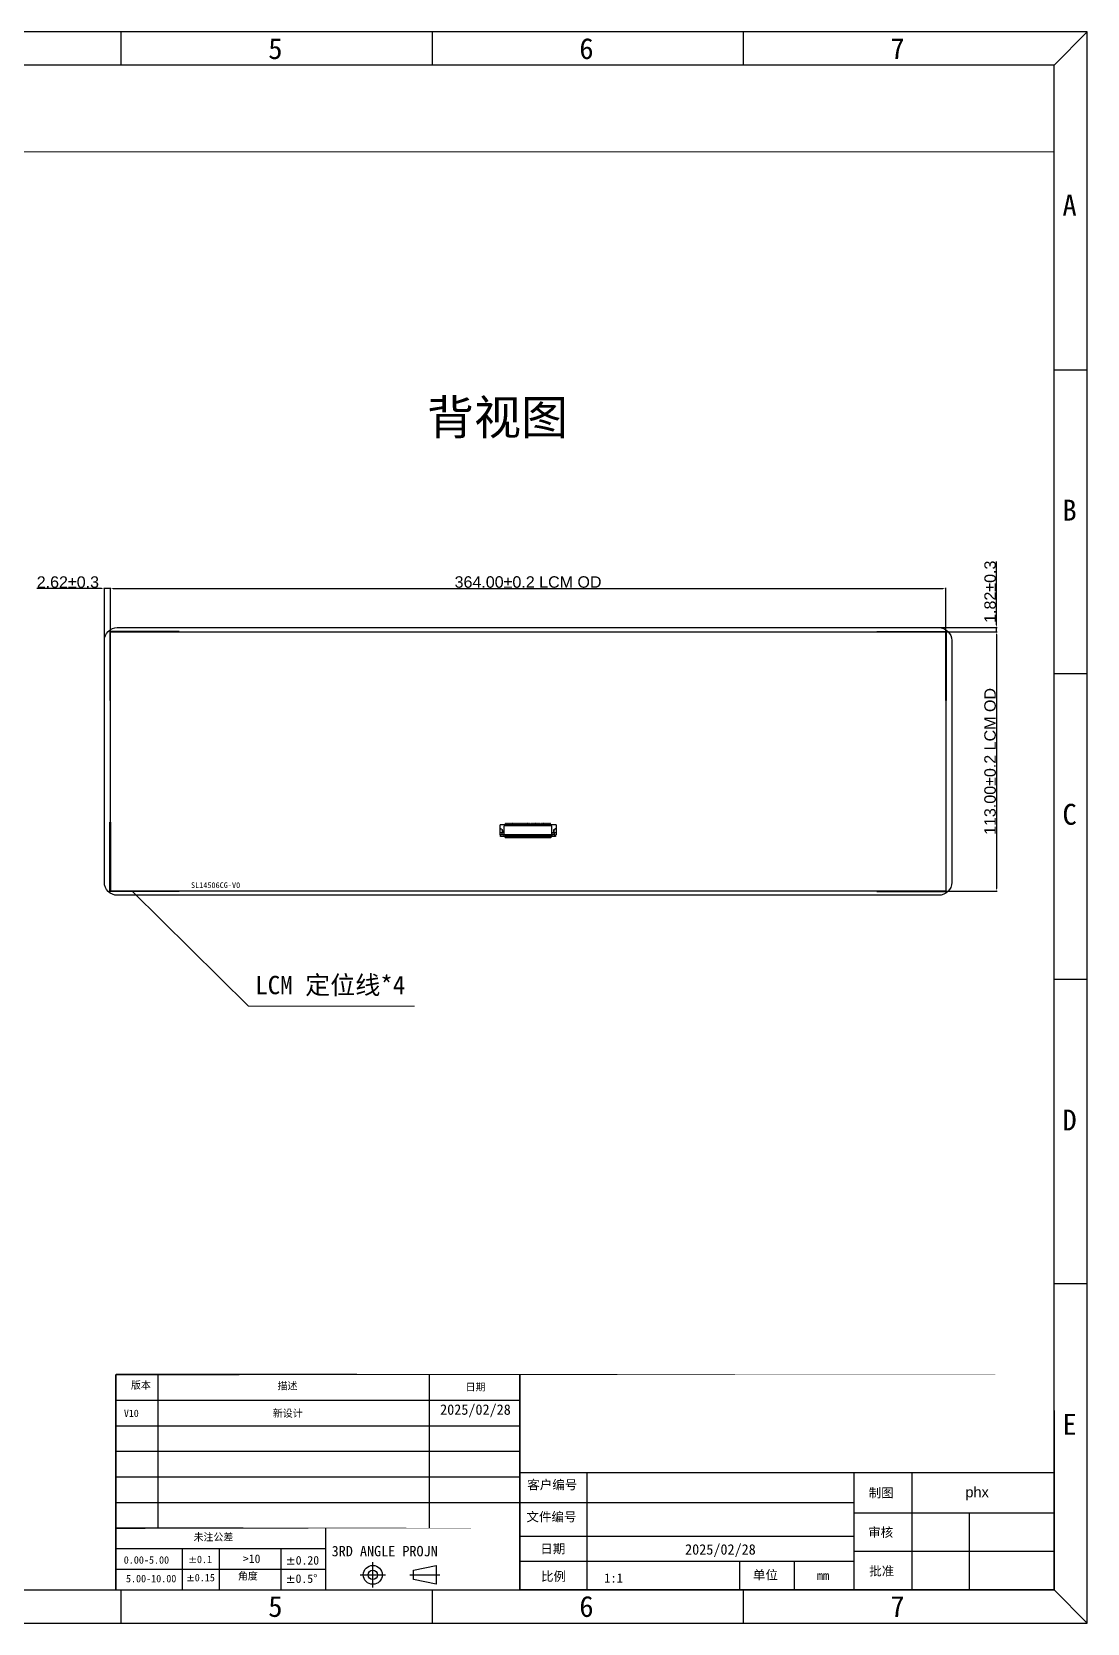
# Model space of a CAD drawing. Header units: inches. Extents: x 10691 to 11737, y -5872 to -5178.
# Drawn here: x 11277 to 11737, y -5872 to -5178 of the extents above; entities that cross this region are included whole.
import ezdxf

# ---------------------------------------------------------------- set-up
doc = ezdxf.new("R2010")
doc.units = ezdxf.units.IN
doc.header["$LTSCALE"] = 1.21
doc.header["$MEASUREMENT"] = 0
doc.header["$PDMODE"] = 3
doc.header["$PDSIZE"] = 0.3125
doc.layers.get('0').update_dxf_attribs({"linetype": 'CONTINUOUS'})
doc.layers.get('Defpoints').update_dxf_attribs({"linetype": 'CONTINUOUS'})
doc.layers.add('DIM', color=4, linetype='CONTINUOUS', lineweight=5)
for name, color, linetype in [('LCM', 1, 'CONTINUOUS'), ('LENS', 6, 'CONTINUOUS'), ('图形外框', 7, 'CONTINUOUS')]:
    doc.layers.add(name, color=color, linetype=linetype)
doc.styles.add('Arial', font='')
doc.styles.add('TITLE', font='')
doc.styles.add('宋体', font='simsun.ttc', dxfattribs={"height": 2.5})
doc.styles.get('Arial').set_extended_font_data('Arial')
doc.styles.get('TITLE').set_extended_font_data('Dutch801 Rm BT', bold=True)
doc.dimstyles.new('ISO-25$0', dxfattribs={"dimtxt": 5, "dimasz": 1.2, "dimexe": 0.3, "dimexo": 0.1, "dimgap": 0.2, "dimtad": 1, "dimzin": 1, "dimdsep": 46, "dimtxsty": 'Arial', "dimcen": 0.5, "dimadec": 0, "dimazin": 0, "dimtp": 1.2, "dimtm": 1.2, "dimtfac": 1, "dimtmove": 0, "dimatfit": 3, "dimfxl": 1, "dimtolj": 1, "dimarcsym": 0})
doc.dimstyles.new('ISO-25$7', dxfattribs={"dimscale": 0.5, "dimtxt": 4, "dimasz": 2, "dimexe": 1.25, "dimexo": 0.625, "dimtad": 0, "dimzin": 1, "dimdsep": 46, "dimtxsty": 'TITLE', "dimcen": 0, "dimclrd": 7, "dimclre": 256, "dimclrt": 7, "dimadec": 0, "dimazin": 0, "dimtfac": 1, "dimtmove": 0, "dimatfit": 0, "dimfxl": 1.25, "dimtolj": 1, "dimlwd": 9, "dimlwe": 9, "dimarcsym": 0})

# ---------------------------------------------------------------- blocks, each defined once
blk = doc.blocks.new('*D21')
at = {"layer": 'Defpoints', "color": 0}
for p in [(11675.53, -5420.84), (11311.53, -5439.71), (11675.53, -5439.71)]:
    blk.add_point(p, dxfattribs=at)
at = {"layer": 'DIM', "color": 0, "lineweight": -2}
for p, q in [((11311.53, -5439.61), (11311.53, -5420.54)), ((11312.73, -5420.84), (11674.33, -5420.84)), ((11675.53, -5439.61), (11675.53, -5420.54))]:
    blk.add_line(p, q, dxfattribs=at)
at = {"layer": 'DIM', "color": 0}
for points in [[(11312.73, -5420.64), (11312.73, -5421.04), (11311.53, -5420.84)], [(11674.33, -5420.64), (11674.33, -5421.04), (11675.53, -5420.84)]]:
    blk.add_solid(points, dxfattribs=at)
at = {"layer": 'DIM', "color": 0, "insert": (11493.53, -5418.05), "char_height": 5, "attachment_point": 5, "style": 'Arial'}
blk.add_mtext('\\A1;364.00%%P0.2 LCM OD', dxfattribs=at)
blk = doc.blocks.new('*D22')
at = {"layer": 'Defpoints', "color": 0}
for p in [(11675.53, -5439.71), (11675.53, -5552.71), (11697.68, -5552.71)]:
    blk.add_point(p, dxfattribs=at)
at = {"layer": 'DIM', "color": 0, "lineweight": -2}
for p, q in [((11675.63, -5439.71), (11697.98, -5439.71)), ((11697.68, -5440.91), (11697.68, -5551.51)), ((11675.63, -5552.71), (11697.98, -5552.71))]:
    blk.add_line(p, q, dxfattribs=at)
at = {"layer": 'DIM', "color": 0}
for points in [[(11697.48, -5440.91), (11697.88, -5440.91), (11697.68, -5439.71)], [(11697.48, -5551.51), (11697.88, -5551.51), (11697.68, -5552.71)]]:
    blk.add_solid(points, dxfattribs=at)
at = {"layer": 'DIM', "color": 0, "insert": (11694.89, -5496.21), "char_height": 5, "attachment_point": 5, "rotation": 90, "style": 'Arial'}
blk.add_mtext('\\A1;113.00%%P0.2 LCM OD', dxfattribs=at)
blk = doc.blocks.new('*D23')
at = {"layer": 'Defpoints', "color": 0}
for p in [(11671.97, -5437.89), (11672.79, -5439.71), (11697.68, -5437.89)]:
    blk.add_point(p, dxfattribs=at)
at = {"layer": 'DIM', "color": 0, "lineweight": -2}
for p, q in [((11697.68, -5436.69), (11697.68, -5409.03)), ((11672.07, -5437.89), (11697.98, -5437.89)), ((11672.89, -5439.71), (11697.98, -5439.71)), ((11697.68, -5439.71), (11697.68, -5437.89)), ((11697.68, -5440.91), (11697.68, -5442.11))]:
    blk.add_line(p, q, dxfattribs=at)
at = {"layer": 'DIM', "color": 0}
for points in [[(11697.48, -5436.69), (11697.88, -5436.69), (11697.68, -5437.89)], [(11697.48, -5440.91), (11697.88, -5440.91), (11697.68, -5439.71)]]:
    blk.add_solid(points, dxfattribs=at)
at = {"layer": 'DIM', "color": 0, "insert": (11694.92, -5422.26), "char_height": 5, "attachment_point": 5, "rotation": 90, "style": 'Arial'}
blk.add_mtext('\\A1;1.82%%P0.3', dxfattribs=at)
blk = doc.blocks.new('*D24')
at = {"layer": 'Defpoints', "color": 0}
for p in [(11308.91, -5420.84), (11311.53, -5442.19), (11308.91, -5443.93)]:
    blk.add_point(p, dxfattribs=at)
at = {"layer": 'DIM', "color": 0, "lineweight": -2}
for p, q in [((11307.71, -5420.84), (11279.49, -5420.84)), ((11308.91, -5443.83), (11308.91, -5420.54)), ((11311.53, -5420.84), (11308.91, -5420.84)), ((11311.53, -5442.09), (11311.53, -5420.54)), ((11312.73, -5420.84), (11313.93, -5420.84))]:
    blk.add_line(p, q, dxfattribs=at)
at = {"layer": 'DIM', "color": 0}
for points in [[(11307.71, -5420.64), (11307.71, -5421.04), (11308.91, -5420.84)], [(11312.73, -5420.64), (11312.73, -5421.04), (11311.53, -5420.84)]]:
    blk.add_solid(points, dxfattribs=at)
at = {"layer": 'DIM', "color": 0, "insert": (11293, -5418.08), "char_height": 5, "attachment_point": 5, "style": 'Arial'}
blk.add_mtext('\\A1;2.62%%P0.3', dxfattribs=at)

msp = doc.modelspace()

# ---------------------------------------------------------------- linework, layer by layer
for points in [[(11311.528, -5439.712), (11341.528, -5439.712), (11341.528, -5439.512), (11311.328, -5439.512), (11311.328, -5469.712), (11311.528, -5469.712)], [(11675.528, -5439.712), (11645.528, -5439.712), (11645.528, -5439.512), (11675.728, -5439.512), (11675.728, -5469.712), (11675.528, -5469.712)], [(11311.528, -5552.712), (11341.528, -5552.712), (11341.528, -5552.912), (11311.328, -5552.912), (11311.328, -5522.712), (11311.528, -5522.712)], [(11675.528, -5552.712), (11645.528, -5552.712), (11645.528, -5552.912), (11675.728, -5552.912), (11675.728, -5522.712), (11675.528, -5522.712)]]:
    msp.add_lwpolyline(points, close=True)
at = {"layer": 'LCM'}
for p, q in [((11483.678, -5523.803), (11481.328, -5523.803)), ((11481.328, -5528.253), (11481.328, -5523.803)), ((11481.428, -5525.513), (11481.719, -5525.513)), ((11481.903, -5525.809), (11481.812, -5525.576)), ((11481.996, -5525.873), (11482.328, -5525.873)), ((11482.228, -5525.873), (11482.228, -5527.273)), ((11482.328, -5527.273), (11482.328, -5525.873)), ((11482.328, -5526.253), (11482.353, -5526.253)), ((11482.353, -5526.253), (11482.353, -5527.373)), ((11503.958, -5524.273), (11483.098, -5524.273)), ((11483.098, -5528.253), (11483.098, -5524.273)), ((11483.628, -5524.273), (11483.628, -5523.803)), ((11483.678, -5524.273), (11483.678, -5523.273)), ((11483.878, -5523.839), (11483.678, -5523.839)), ((11483.878, -5523.839), (11483.878, -5523.273)), ((11484.178, -5523.803), (11483.878, -5523.803)), ((11483.878, -5523.84), (11483.878, -5524.273)), ((11483.928, -5523.803), (11483.928, -5524.273)), ((11484.128, -5524.273), (11484.128, -5523.803)), ((11484.178, -5524.273), (11484.178, -5523.273)), ((11484.378, -5523.839), (11484.178, -5523.839)), ((11484.378, -5523.839), (11484.378, -5523.273)), ((11484.678, -5523.803), (11484.378, -5523.803)), ((11484.378, -5523.84), (11484.378, -5524.273)), ((11484.428, -5523.803), (11484.428, -5524.273)), ((11484.628, -5524.273), (11484.628, -5523.803)), ((11484.678, -5524.273), (11484.678, -5523.273)), ((11484.878, -5523.839), (11484.678, -5523.839)), ((11484.878, -5523.839), (11484.878, -5523.273)), ((11485.178, -5523.803), (11484.878, -5523.803)), ((11484.878, -5523.84), (11484.878, -5524.273)), ((11484.928, -5523.803), (11484.928, -5524.273)), ((11485.128, -5524.273), (11485.128, -5523.803)), ((11485.178, -5524.273), (11485.178, -5523.273)), ((11485.378, -5523.839), (11485.178, -5523.839)), ((11485.378, -5523.839), (11485.378, -5523.273)), ((11485.678, -5523.803), (11485.378, -5523.803)), ((11485.378, -5523.84), (11485.378, -5524.273)), ((11485.428, -5523.803), (11485.428, -5524.273)), ((11485.628, -5524.273), (11485.628, -5523.803)), ((11485.678, -5524.273), (11485.678, -5523.273)), ((11485.878, -5523.839), (11485.678, -5523.839)), ((11485.878, -5523.273), (11485.878, -5524.273)), ((11486.178, -5523.803), (11485.878, -5523.803)), ((11485.928, -5523.803), (11485.928, -5524.273)), ((11486.128, -5524.273), (11486.128, -5523.803)), ((11486.178, -5524.273), (11486.178, -5523.273)), ((11486.378, -5523.839), (11486.178, -5523.839)), ((11486.378, -5523.839), (11486.378, -5523.273)), ((11486.678, -5523.803), (11486.378, -5523.803)), ((11486.378, -5523.84), (11486.378, -5524.273)), ((11486.428, -5523.803), (11486.428, -5524.273)), ((11486.628, -5524.273), (11486.628, -5523.803)), ((11486.678, -5524.273), (11486.678, -5523.273)), ((11486.878, -5523.839), (11486.678, -5523.839)), ((11486.878, -5523.839), (11486.878, -5523.273)), ((11487.178, -5523.803), (11486.878, -5523.803)), ((11486.878, -5523.84), (11486.878, -5524.273)), ((11486.928, -5523.803), (11486.928, -5524.273)), ((11487.128, -5524.273), (11487.128, -5523.803)), ((11487.178, -5524.273), (11487.178, -5523.273)), ((11487.378, -5523.839), (11487.178, -5523.839)), ((11487.378, -5523.839), (11487.378, -5523.273)), ((11487.678, -5523.803), (11487.378, -5523.803)), ((11487.378, -5523.84), (11487.378, -5524.273)), ((11487.428, -5523.803), (11487.428, -5524.273)), ((11487.628, -5524.273), (11487.628, -5523.803)), ((11487.678, -5524.273), (11487.678, -5523.273)), ((11487.878, -5523.839), (11487.678, -5523.839)), ((11487.878, -5523.839), (11487.878, -5523.273)), ((11488.178, -5523.803), (11487.878, -5523.803)), ((11487.878, -5523.84), (11487.878, -5524.273)), ((11487.928, -5523.803), (11487.928, -5524.273)), ((11488.128, -5524.273), (11488.128, -5523.803)), ((11488.178, -5524.273), (11488.178, -5523.273)), ((11488.378, -5523.839), (11488.178, -5523.839)), ((11488.378, -5523.839), (11488.378, -5523.273)), ((11488.678, -5523.803), (11488.378, -5523.803)), ((11488.378, -5523.84), (11488.378, -5524.273)), ((11488.428, -5523.803), (11488.428, -5524.273)), ((11488.628, -5524.273), (11488.628, -5523.803)), ((11488.678, -5524.273), (11488.678, -5523.273)), ((11488.878, -5523.839), (11488.678, -5523.839)), ((11488.878, -5523.839), (11488.878, -5523.273)), ((11489.178, -5523.803), (11488.878, -5523.803)), ((11488.878, -5523.84), (11488.878, -5524.273)), ((11488.928, -5523.803), (11488.928, -5524.273)), ((11489.128, -5524.273), (11489.128, -5523.803)), ((11489.178, -5524.273), (11489.178, -5523.273)), ((11489.378, -5523.839), (11489.178, -5523.839)), ((11489.378, -5523.839), (11489.378, -5523.273)), ((11489.678, -5523.803), (11489.378, -5523.803)), ((11489.378, -5523.84), (11489.378, -5524.273)), ((11489.428, -5523.803), (11489.428, -5524.273)), ((11489.628, -5524.273), (11489.628, -5523.803)), ((11489.678, -5524.273), (11489.678, -5523.273)), ((11489.878, -5523.839), (11489.678, -5523.839)), ((11489.878, -5523.839), (11489.878, -5523.273)), ((11490.178, -5523.803), (11489.878, -5523.803)), ((11489.878, -5523.84), (11489.878, -5524.273)), ((11489.928, -5523.803), (11489.928, -5524.273)), ((11490.128, -5524.273), (11490.128, -5523.803)), ((11490.178, -5524.273), (11490.178, -5523.273)), ((11490.378, -5523.839), (11490.178, -5523.839)), ((11490.378, -5523.839), (11490.378, -5523.273)), ((11490.678, -5523.803), (11490.378, -5523.803)), ((11490.378, -5523.84), (11490.378, -5524.273)), ((11490.428, -5523.803), (11490.428, -5524.273)), ((11490.628, -5524.273), (11490.628, -5523.803)), ((11490.678, -5524.273), (11490.678, -5523.273)), ((11490.878, -5523.839), (11490.678, -5523.839)), ((11490.878, -5523.839), (11490.878, -5523.273)), ((11491.178, -5523.803), (11490.878, -5523.803)), ((11490.878, -5523.84), (11490.878, -5524.273)), ((11490.928, -5523.803), (11490.928, -5524.273)), ((11491.128, -5524.273), (11491.128, -5523.803)), ((11491.178, -5524.273), (11491.178, -5523.273)), ((11491.378, -5523.839), (11491.178, -5523.839)), ((11491.378, -5523.839), (11491.378, -5523.273)), ((11491.678, -5523.803), (11491.378, -5523.803)), ((11491.378, -5523.84), (11491.378, -5524.273)), ((11491.428, -5523.803), (11491.428, -5524.273)), ((11491.628, -5524.273), (11491.628, -5523.803)), ((11491.678, -5524.273), (11491.678, -5523.273)), ((11491.878, -5523.839), (11491.678, -5523.839)), ((11491.878, -5523.839), (11491.878, -5523.273)), ((11492.178, -5523.803), (11491.878, -5523.803)), ((11491.878, -5523.84), (11491.878, -5524.273)), ((11491.928, -5523.803), (11491.928, -5524.273)), ((11492.128, -5524.273), (11492.128, -5523.803)), ((11492.178, -5524.273), (11492.178, -5523.273)), ((11492.378, -5523.839), (11492.178, -5523.839)), ((11492.378, -5523.839), (11492.378, -5523.273)), ((11492.678, -5523.803), (11492.378, -5523.803)), ((11492.378, -5523.84), (11492.378, -5524.273)), ((11492.428, -5523.803), (11492.428, -5524.273)), ((11492.628, -5524.273), (11492.628, -5523.803)), ((11492.678, -5524.273), (11492.678, -5523.273)), ((11492.878, -5523.839), (11492.678, -5523.839)), ((11492.878, -5523.839), (11492.878, -5523.273)), ((11493.178, -5523.803), (11492.878, -5523.803)), ((11492.878, -5523.84), (11492.878, -5524.273)), ((11492.928, -5523.803), (11492.928, -5524.273)), ((11493.128, -5524.273), (11493.128, -5523.803)), ((11493.178, -5524.273), (11493.178, -5523.273)), ((11493.378, -5523.839), (11493.178, -5523.839)), ((11493.378, -5523.839), (11493.378, -5523.273)), ((11493.678, -5523.803), (11493.378, -5523.803)), ((11493.378, -5523.84), (11493.378, -5524.273)), ((11493.428, -5523.803), (11493.428, -5524.273)), ((11493.628, -5524.273), (11493.628, -5523.803)), ((11493.678, -5524.273), (11493.678, -5523.273)), ((11493.878, -5523.839), (11493.678, -5523.839)), ((11493.878, -5523.273), (11493.878, -5524.273)), ((11494.178, -5523.803), (11493.878, -5523.803)), ((11493.928, -5523.803), (11493.928, -5524.273)), ((11494.128, -5524.273), (11494.128, -5523.803)), ((11494.178, -5524.273), (11494.178, -5523.273)), ((11494.378, -5523.839), (11494.178, -5523.839)), ((11494.378, -5523.839), (11494.378, -5523.273)), ((11494.678, -5523.803), (11494.378, -5523.803)), ((11494.378, -5523.84), (11494.378, -5524.273)), ((11494.428, -5523.803), (11494.428, -5524.273)), ((11494.628, -5524.273), (11494.628, -5523.803)), ((11494.678, -5524.273), (11494.678, -5523.273)), ((11494.878, -5523.839), (11494.678, -5523.839)), ((11494.878, -5523.839), (11494.878, -5523.273)), ((11495.178, -5523.803), (11494.878, -5523.803)), ((11494.878, -5523.84), (11494.878, -5524.273)), ((11494.928, -5523.803), (11494.928, -5524.273)), ((11495.128, -5524.273), (11495.128, -5523.803)), ((11495.178, -5524.273), (11495.178, -5523.273)), ((11495.378, -5523.839), (11495.178, -5523.839)), ((11495.378, -5523.839), (11495.378, -5523.273)), ((11495.678, -5523.803), (11495.378, -5523.803)), ((11495.378, -5523.84), (11495.378, -5524.273)), ((11495.428, -5523.803), (11495.428, -5524.273)), ((11495.628, -5524.273), (11495.628, -5523.803)), ((11495.678, -5524.273), (11495.678, -5523.273)), ((11495.878, -5523.839), (11495.678, -5523.839)), ((11495.878, -5523.839), (11495.878, -5523.273)), ((11496.178, -5523.803), (11495.878, -5523.803)), ((11495.878, -5523.84), (11495.878, -5524.273)), ((11495.928, -5523.803), (11495.928, -5524.273)), ((11496.128, -5524.273), (11496.128, -5523.803)), ((11496.178, -5524.273), (11496.178, -5523.273)), ((11496.378, -5523.839), (11496.178, -5523.839)), ((11496.378, -5523.839), (11496.378, -5523.273)), ((11496.678, -5523.803), (11496.378, -5523.803)), ((11496.378, -5523.84), (11496.378, -5524.273)), ((11496.428, -5523.803), (11496.428, -5524.273)), ((11496.628, -5524.273), (11496.628, -5523.803)), ((11496.678, -5524.273), (11496.678, -5523.273)), ((11496.878, -5523.839), (11496.678, -5523.839)), ((11496.878, -5523.839), (11496.878, -5523.273)), ((11497.178, -5523.803), (11496.878, -5523.803)), ((11496.878, -5523.84), (11496.878, -5524.273)), ((11496.928, -5523.803), (11496.928, -5524.273)), ((11497.128, -5524.273), (11497.128, -5523.803)), ((11497.178, -5524.273), (11497.178, -5523.273)), ((11497.378, -5523.839), (11497.178, -5523.839)), ((11497.378, -5523.273), (11497.378, -5524.273)), ((11497.678, -5523.803), (11497.378, -5523.803)), ((11497.428, -5523.803), (11497.428, -5524.273)), ((11497.628, -5524.273), (11497.628, -5523.803)), ((11497.678, -5524.273), (11497.678, -5523.273)), ((11497.878, -5523.839), (11497.678, -5523.839)), ((11497.878, -5523.839), (11497.878, -5523.273)), ((11498.178, -5523.803), (11497.878, -5523.803)), ((11497.878, -5523.84), (11497.878, -5524.273)), ((11497.928, -5523.803), (11497.928, -5524.273)), ((11498.128, -5524.273), (11498.128, -5523.803)), ((11498.178, -5524.273), (11498.178, -5523.273)), ((11498.378, -5523.839), (11498.178, -5523.839)), ((11498.378, -5523.839), (11498.378, -5523.273)), ((11498.678, -5523.803), (11498.378, -5523.803)), ((11498.378, -5523.84), (11498.378, -5524.273)), ((11498.428, -5523.803), (11498.428, -5524.273)), ((11498.628, -5524.273), (11498.628, -5523.803)), ((11498.678, -5524.273), (11498.678, -5523.273)), ((11498.878, -5523.839), (11498.678, -5523.839)), ((11498.878, -5523.839), (11498.878, -5523.273)), ((11499.178, -5523.803), (11498.878, -5523.803)), ((11498.878, -5523.84), (11498.878, -5524.273)), ((11498.928, -5523.803), (11498.928, -5524.273)), ((11499.128, -5524.273), (11499.128, -5523.803)), ((11499.178, -5524.273), (11499.178, -5523.273)), ((11499.378, -5523.839), (11499.178, -5523.839)), ((11499.378, -5523.839), (11499.378, -5523.273)), ((11499.678, -5523.803), (11499.378, -5523.803)), ((11499.378, -5523.84), (11499.378, -5524.273)), ((11499.428, -5523.803), (11499.428, -5524.273)), ((11499.628, -5524.273), (11499.628, -5523.803)), ((11499.678, -5524.273), (11499.678, -5523.273)), ((11499.878, -5523.839), (11499.678, -5523.839)), ((11499.878, -5523.839), (11499.878, -5523.273)), ((11500.178, -5523.803), (11499.878, -5523.803)), ((11499.878, -5523.84), (11499.878, -5524.273)), ((11499.928, -5523.803), (11499.928, -5524.273)), ((11500.128, -5524.273), (11500.128, -5523.803)), ((11500.178, -5524.273), (11500.178, -5523.273)), ((11500.378, -5523.839), (11500.178, -5523.839)), ((11500.378, -5523.839), (11500.378, -5523.273)), ((11500.678, -5523.803), (11500.378, -5523.803)), ((11500.378, -5523.84), (11500.378, -5524.273)), ((11500.428, -5523.803), (11500.428, -5524.273)), ((11500.628, -5524.273), (11500.628, -5523.803)), ((11500.678, -5524.273), (11500.678, -5523.273)), ((11500.878, -5523.839), (11500.678, -5523.839)), ((11500.878, -5523.839), (11500.878, -5523.273)), ((11501.179, -5523.803), (11500.878, -5523.803)), ((11500.878, -5523.84), (11500.878, -5524.273)), ((11500.928, -5523.803), (11500.928, -5524.273)), ((11501.128, -5524.273), (11501.128, -5523.803)), ((11501.178, -5524.273), (11501.178, -5523.273)), ((11501.378, -5523.839), (11501.178, -5523.839)), ((11501.378, -5523.839), (11501.378, -5523.273)), ((11501.678, -5523.803), (11501.378, -5523.803)), ((11501.378, -5523.84), (11501.378, -5524.273)), ((11501.428, -5523.803), (11501.428, -5524.273)), ((11501.628, -5524.273), (11501.628, -5523.803)), ((11501.678, -5524.273), (11501.678, -5523.273)), ((11501.878, -5523.839), (11501.678, -5523.839)), ((11501.878, -5523.839), (11501.878, -5523.273)), ((11502.178, -5523.803), (11501.878, -5523.803)), ((11501.878, -5523.84), (11501.878, -5524.273)), ((11501.928, -5523.803), (11501.928, -5524.273)), ((11502.128, -5524.273), (11502.128, -5523.803)), ((11502.178, -5524.273), (11502.178, -5523.273)), ((11502.378, -5523.839), (11502.178, -5523.839)), ((11502.378, -5523.839), (11502.378, -5523.273)), ((11502.678, -5523.803), (11502.378, -5523.803)), ((11502.378, -5523.84), (11502.378, -5524.273)), ((11502.428, -5523.803), (11502.428, -5524.273)), ((11502.628, -5524.273), (11502.628, -5523.803)), ((11502.678, -5524.273), (11502.678, -5523.273)), ((11502.878, -5523.839), (11502.678, -5523.839)), ((11502.878, -5523.839), (11502.878, -5523.273)), ((11503.178, -5523.803), (11502.878, -5523.803)), ((11502.878, -5523.84), (11502.878, -5524.273)), ((11502.928, -5523.803), (11502.928, -5524.273)), ((11503.128, -5524.273), (11503.128, -5523.803)), ((11503.178, -5524.273), (11503.178, -5523.273)), ((11503.378, -5523.839), (11503.178, -5523.839)), ((11503.378, -5523.839), (11503.378, -5523.273)), ((11505.728, -5523.803), (11503.378, -5523.803)), ((11503.378, -5523.84), (11503.378, -5524.273)), ((11503.428, -5524.273), (11503.428, -5523.803)), ((11503.958, -5528.253), (11503.958, -5524.273)), ((11504.728, -5526.253), (11504.703, -5526.253)), ((11504.703, -5526.253), (11504.703, -5527.373)), ((11504.728, -5525.873), (11505.058, -5525.873)), ((11504.728, -5525.873), (11504.728, -5527.273)), ((11504.828, -5527.273), (11504.828, -5525.873)), ((11505.243, -5525.558), (11505.152, -5525.807)), ((11505.337, -5525.493), (11505.628, -5525.493)), ((11505.728, -5523.803), (11505.728, -5528.253)), ((11482.103, -5528.253), (11481.328, -5528.253)), ((11482.328, -5527.273), (11481.428, -5527.273)), ((11481.528, -5528.973), (11481.528, -5528.263)), ((11483.228, -5528.973), (11481.528, -5528.973)), ((11482.103, -5527.273), (11482.103, -5528.253)), ((11482.128, -5527.273), (11482.128, -5528.253)), ((11482.898, -5527.373), (11482.128, -5527.373)), ((11504.928, -5528.253), (11482.128, -5528.253)), ((11482.228, -5528.253), (11482.228, -5527.373)), ((11482.998, -5527.473), (11482.998, -5528.153)), ((11503.828, -5528.772), (11483.228, -5528.772)), ((11483.228, -5528.772), (11483.228, -5528.973)), ((11503.827, -5528.973), (11483.228, -5528.973)), ((11483.228, -5528.973), (11483.728, -5529.473)), ((11503.328, -5529.473), (11483.728, -5529.473)), ((11503.328, -5529.473), (11503.827, -5528.973)), ((11503.828, -5528.973), (11503.828, -5528.772)), ((11505.528, -5528.973), (11503.828, -5528.973)), ((11504.058, -5528.153), (11504.058, -5527.473)), ((11504.928, -5527.373), (11504.158, -5527.373)), ((11505.628, -5527.273), (11504.728, -5527.273)), ((11504.828, -5527.373), (11504.828, -5528.253)), ((11504.928, -5528.253), (11504.928, -5527.273)), ((11504.953, -5527.273), (11504.953, -5528.253)), ((11504.953, -5528.253), (11505.728, -5528.253)), ((11505.528, -5528.263), (11505.528, -5528.973))]:
    msp.add_line(p, q, dxfattribs=at)
msp.add_lwpolyline([(11675.528, -5439.712), (11675.528, -5552.712), (11311.528, -5552.712), (11311.528, -5439.712)], close=True, dxfattribs=at)
for centre, start, end in [((11481.428, -5525.613), 90, 180), ((11481.719, -5525.613), 21.250506, 90), ((11481.996, -5525.773), 201.250506, 270), ((11483.778, -5523.273), 0, 180), ((11484.278, -5523.273), 0, 180), ((11484.778, -5523.273), 0, 180), ((11485.278, -5523.273), 0, 180), ((11485.778, -5523.273), 0, 180), ((11486.278, -5523.273), 0, 180), ((11486.778, -5523.273), 0, 180), ((11487.278, -5523.273), 0, 180), ((11487.778, -5523.273), 0, 180), ((11488.278, -5523.273), 0, 180), ((11488.778, -5523.273), 0, 180), ((11489.278, -5523.273), 0, 180), ((11489.778, -5523.273), 0, 180), ((11490.278, -5523.273), 0, 180), ((11490.778, -5523.273), 0, 180), ((11491.278, -5523.273), 0, 180), ((11491.778, -5523.273), 0, 180), ((11492.278, -5523.273), 0, 180), ((11492.778, -5523.273), 0, 180), ((11493.278, -5523.273), 0, 180), ((11493.778, -5523.273), 0, 180), ((11494.278, -5523.273), 0, 180), ((11494.778, -5523.273), 0, 180), ((11495.278, -5523.273), 0, 180), ((11495.778, -5523.273), 0, 180), ((11496.278, -5523.273), 0, 180), ((11496.778, -5523.273), 0, 180), ((11497.278, -5523.273), 0, 180), ((11497.778, -5523.273), 0, 180), ((11498.278, -5523.273), 0, 180), ((11498.778, -5523.273), 0, 180), ((11499.278, -5523.273), 0, 180), ((11499.778, -5523.273), 0, 180), ((11500.278, -5523.273), 0, 180), ((11500.778, -5523.273), 0, 180), ((11501.278, -5523.273), 0, 180), ((11501.778, -5523.273), 0, 180), ((11502.278, -5523.273), 0, 180), ((11502.778, -5523.273), 0, 180), ((11503.278, -5523.273), 0, 180), ((11505.058, -5525.773), 270, 339.775141), ((11505.337, -5525.593), 90, 159.775141), ((11505.628, -5525.593), 0, 90), ((11481.428, -5527.173), 180, 270), ((11482.898, -5527.473), 0, 90), ((11482.898, -5528.153), 270, 0), ((11504.158, -5527.473), 90, 180), ((11504.158, -5528.153), 180, 270), ((11505.628, -5527.173), 270, 0)]:
    msp.add_arc(centre, 0.1, start, end, dxfattribs=at)
at = {"layer": 'LENS'}
msp.add_lwpolyline([(11678.145, -5443.512), (11678.145, -5548.912, -0.4142136), (11672.528, -5554.529), (11314.528, -5554.529, -0.4142136), (11308.91, -5548.912), (11308.91, -5443.512, -0.4142136), (11314.528, -5437.894), (11672.528, -5437.894, -0.4142136)], format="xyb", close=True, dxfattribs=at)
at = {"layer": '图形外框'}
for points in [[(10690.958, -5178.28), (10690.958, -5871.697), (11737.186, -5871.697), (11737.186, -5178.28)], [(10705.335, -5192.878), (10705.335, -5857.099), (11722.809, -5857.099), (11722.809, -5192.878)]]:
    msp.add_lwpolyline(points, close=True, dxfattribs=at)
for points in [[(11316.144, -5178.28), (11316.144, -5192.878)], [(11451.699, -5178.28), (11451.699, -5192.878)], [(11587.254, -5178.28), (11587.254, -5192.878)], [(11722.809, -5227.141), (11722.809, -5211.126), (11722.809, -5192.878), (11737.186, -5178.28)], [(11737.186, -5325.722), (11722.809, -5325.722)], [(11737.186, -5458.063), (11722.809, -5458.063)], [(11737.186, -5591.272), (11722.809, -5591.272)], [(11737.186, -5723.89), (11722.809, -5723.89)], [(11316.144, -5857.099), (11316.144, -5871.697)], [(11451.699, -5857.099), (11451.699, -5871.697)], [(11737.186, -5871.697), (11722.809, -5857.099), (11490.072, -5857.099)], [(11587.254, -5857.099), (11587.254, -5871.697)]]:
    msp.add_lwpolyline(points, dxfattribs=at)
at = {"layer": '图形外框', "lineweight": 0}
msp.add_lwpolyline([(10705.335, -5230.549), (11722.809, -5230.549)], dxfattribs=at)
at = {"layer": '图形外框', "color": 0, "const_width": 0.721}
for points in [[(11313.966, -5763.317), (11313.966, -5857.03)], [(11490.003, -5763.317), (11490.003, -5857.03)]]:
    msp.add_lwpolyline(points, dxfattribs=at)
at = {"layer": '图形外框', "color": 0}
for points in [[(11722.741, -5763.317, 0, 0, 0), (11313.966, -5763.317, 0.721, 0.721, 0)], [(11490.003, -5830.255, 0, 0, 0), (11313.966, -5830.255, 0.721, 0.721, 0)]]:
    msp.add_lwpolyline(points, format="xyseb", close=True, dxfattribs=at)
for points in [[(11332.312, -5830.255), (11332.312, -5763.317)], [(11450.522, -5830.255), (11450.522, -5763.317)], [(11313.966, -5774.484), (11490.003, -5774.484)], [(11722.809, -5779.005), (11722.809, -5857.099)], [(11313.966, -5785.637), (11490.003, -5785.637)], [(11313.966, -5796.79), (11490.003, -5796.79)], [(11313.966, -5807.943), (11490.003, -5807.943)], [(11490.003, -5805.976), (11722.809, -5805.976)], [(11519.212, -5805.976), (11519.212, -5857.099)], [(11635.481, -5805.976), (11635.481, -5857.099)], [(11660.711, -5805.976), (11660.711, -5857.099)], [(11313.966, -5819.096), (11490.003, -5819.096)], [(11635.481, -5819.319), (11490.003, -5819.319)], [(11635.481, -5823.63), (11722.809, -5823.63)], [(11685.741, -5823.63), (11685.741, -5857.099)], [(11405.21, -5830.255), (11405.21, -5857.099)], [(11635.481, -5833.933), (11490.003, -5833.933)], [(11313.966, -5839.22), (11405.21, -5839.22)], [(11342.781, -5839.25), (11342.781, -5857.128)], [(11358.919, -5839.22), (11358.919, -5857.099)], [(11385.816, -5839.22), (11385.816, -5857.099)], [(11425.888, -5856.124), (11425.888, -5845.101)], [(11635.481, -5844.877), (11490.003, -5844.877)], [(11585.655, -5844.877), (11585.655, -5857.099)], [(11609.57, -5844.877), (11609.57, -5857.099)], [(11635.481, -5840.364), (11722.809, -5840.364)], [(11313.966, -5848.186), (11405.21, -5848.186)], [(11420.377, -5850.612), (11431.399, -5850.612)], [(11441.999, -5850.639), (11455.111, -5850.639)]]:
    msp.add_lwpolyline(points, dxfattribs=at)
msp.add_lwpolyline([(11453.521, -5846.52), (11453.521, -5854.758), (11443.588, -5852.699), (11443.588, -5848.579)], close=True, dxfattribs=at)
for radius in [4.119, 2.06]:
    msp.add_circle((11425.864, -5850.639), radius, dxfattribs=at)

# ---------------------------------------------------------------- texts
at = {"insert": (11357.369, -5548.873), "char_height": 2.5, "width": 88.4991, "attachment_point": 2, "style": '宋体'}
msp.add_mtext('{\\C0;SL14506CG-V0}', dxfattribs=at)
at = {"layer": 'DIM', "style": '宋体'}
for s, insert, char_height, width, attachment_point in [('{\\C4;LCM 定位线*4}', (11407.331, -5589.633), 8, 109.74128, 2), ('V10', (11317.417, -5778.649), 3.1696, 14.36126, 1), ('{\\fSimSun|b0|i0|c134|p2;新设计}', (11382.307, -5778.649), 3.16961, 14.36126, 1)]:
    msp.add_mtext(s, dxfattribs=dict(at, insert=insert, char_height=char_height, width=width, attachment_point=attachment_point))
at = {"layer": '图形外框', "style": '宋体'}
for s, p in [('5', (11380.327, -5190.141)), ('6', (11515.882, -5190.141)), ('7', (11651.437, -5190.141)), ('A', (11726.404, -5258.432)), ('B', (11726.404, -5391.276)), ('C', (11726.404, -5523.799)), ('D', (11726.404, -5657.008)), ('E', (11726.404, -5789.626)), ('5', (11380.327, -5868.96)), ('6', (11515.882, -5868.96)), ('7', (11651.437, -5868.96))]:
    msp.add_text(s, height=9.124, dxfattribs=at).set_placement(p)
at = {"layer": '图形外框', "color": 0, "style": '宋体'}
for s, height, p in [('3RD ANGLE PROJN', 4.53117, (11407.939, -5842.56)), ('1:1', 4, (11526.71, -5854.03)), ('mm', 4, (11619.338, -5852.921))]:
    msp.add_text(s, height=height, dxfattribs=at).set_placement(p)
at = {"layer": '图形外框', "lineweight": 0, "insert": (11449.469, -5338.733), "char_height": 19.90119, "width": 82.14619, "attachment_point": 1, "style": '宋体'}
msp.add_mtext('{\\fSimSun|b0|i0|c134|p54;\\H0.7552x;背视图}', dxfattribs=at)
at = {"layer": '图形外框', "color": 0, "style": '宋体'}
for s, insert, char_height, width, attachment_point in [('{\\fSimSun|b0|i0|c134|p54;版本}', (11320.503, -5766.364), 3.16961, 17.64918, 1), ('{\\fSimSun|b0|i0|c134|p54;描述}', (11384.357, -5766.678), 3.16961, 28.69139, 1), ('{\\fSimSun|b0|i0|c134|p2;日期}', (11466.309, -5767.192), 3.16961, 24.16661, 1), ('{\\fSimSun|b0|i0|c134|p54;客户编号}', (11493.185, -5809.37), 4, 35.52582, 1), ('{\\fSimSun|b0|i0|c134|p54;制图}', (11641.963, -5812.889), 4, 35.52582, 1), ('{\\fSimSun|b0|i0|c134|p54;文件编号}', (11492.826, -5823.348), 4, 35.52582, 1), ('{\\fSimSun|b0|i0|c134|p54;审核}', (11641.743, -5830.083), 4, 35.52582, 1), ('{\\fSimSun|b0|i0|c134|p54;未注公差}', (11356.429, -5832.586), 3.16961, 22.20493, 2), ('{\\fSimSun|b0|i0|c134|p54;日期}', (11498.88, -5837.261), 4, 35.52582, 1), ('0.00-5.00', (11327.226, -5842.541), 3.2276, 25.79708, 2), ('{\\fVerdana|b0|i0|c134|p34;%%P}0.1', (11350.677, -5842.284), 3.22757, 25.79708, 2), ('>10', (11373.092, -5841.748), 3.7491, 25.79708, 2), ('{\\fVerdana|b0|i0|c134|p34;%%P}0.20', (11395.231, -5842.425), 3.74914, 25.79708, 2), ('5.00-10.00', (11329.287, -5850.647), 3.2276, 25.79708, 2), ('{\\fVerdana|b0|i0|c134|p34;%%P}0.15', (11350.817, -5850.231), 3.22757, 25.79708, 2), ('{\\fSimSun|b0|i0|c134|p54;角度}', (11371.426, -5849.563), 3.16961, 25.79708, 2), ('{\\fVerdana|b0|i0|c134|p34;%%P}0.5°', (11394.836, -5850.419), 3.74914, 25.79708, 2), ('{\\fSimSun|b0|i0|c134|p54;比例}', (11499.174, -5849.291), 4, 35.52582, 1), ('{\\fSimSun|b0|i0|c134|p54;单位}', (11591.506, -5848.653), 4, 35.52582, 1), ('{\\fSimSun|b0|i0|c134|p54;批准}', (11642.196, -5846.966), 4, 35.52582, 1)]:
    msp.add_mtext(s, dxfattribs=dict(at, insert=insert, char_height=char_height, width=width, attachment_point=attachment_point))
at = {"layer": '图形外框', "char_height": 4.52801, "width": 36.35919, "attachment_point": 2, "style": '宋体'}
for s, insert in [('{\\C4;2025/02/28}', (11470.612, -5776.354)), ('{\\fArial|b0|i0|c0|p34;phx}', (11689.218, -5812.309)), ('{\\C4;2025/02/28}', (11577.369, -5837.295))]:
    msp.add_mtext(s, dxfattribs=dict(at, insert=insert))

# ---------------------------------------------------------------- dimensions: what is measured, and where the dimension line sits
at = {"layer": 'DIM'}
for base, p1, p2, text, picture, middle in [((11675.528, -5420.839), (11311.528, -5439.712), (11675.528, -5439.712), '<>%%P0.2 LCM OD', '*D21', (11493.528, -5418.05)), ((11308.91, -5420.839), (11311.528, -5442.191), (11308.91, -5443.925), '<>%%P0.3', '*D24', (11293.002, -5418.084))]:
    dim = msp.add_linear_dim(base=base, p1=p1, p2=p2, text=text, dimstyle='ISO-25$0', dxfattribs=at)
    dim.commit()
    dim.dimension.update_dxf_attribs({"geometry": picture, "text_midpoint": middle})
for base, p1, p2, text, picture, middle in [((11697.677, -5437.894), (11672.786, -5439.712), (11671.966, -5437.894), '<>%%P0.3', '*D23', (11694.923, -5422.264)), ((11697.677, -5552.712), (11675.528, -5439.712), (11675.528, -5552.712), '<>%%P0.2 LCM OD', '*D22', (11694.888, -5496.212))]:
    dim = msp.add_linear_dim(base=base, p1=p1, p2=p2, angle=90, text=text, dimstyle='ISO-25$0', dxfattribs=at)
    dim.commit()
    dim.dimension.update_dxf_attribs({"geometry": picture, "text_midpoint": middle})

# ---------------------------------------------------------------- leaders
msp.add_leader([(11321.198, -5552.912), (11371.669, -5602.875), (11444.114, -5602.875)], dimstyle='ISO-25$7', override={"dimgap": 0.625, "dimtad": 0, "dimtxsty": 'Arial', "dimclrd": 4}, dxfattribs=at)

doc.saveas('drawing.dxf')
